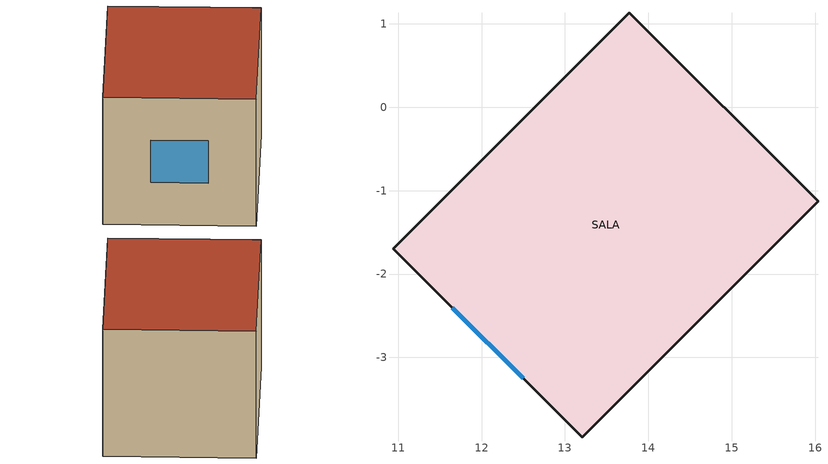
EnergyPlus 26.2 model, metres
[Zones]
SALA
 floor adiabatic (PAREDE): 10.94,-1.69 13.77,1.13 16.04,-1.13 13.21,-3.96 z3
 wall outside (PAREDE): 10.94,-1.69 13.21,-3.96 16.04,-1.13 13.77,1.13 10.94,-1.69 z3:6
 window (VIDRO): 11.65,-2.4 12.5,-3.25 z4:5
 roof outside (PAREDE): 13.21,-3.96 16.04,-1.13 13.77,1.13 10.94,-1.69 z6
[Building]
Verificacao F3.8 objetos-no-modelo: 0, Suburbs, 0.04, 0.4, FullExterior, 25, 6
[Material:NoMass]
PAREDE: MediumRough, 1, 0.9, 0.7, 0.7
[Construction]
PAREDE: PAREDE
VIDRO: VIDRO
[WindowMaterial:SimpleGlazingSystem]
VIDRO: 5.8, 0.8, 0.85
[Zone]
SALA
